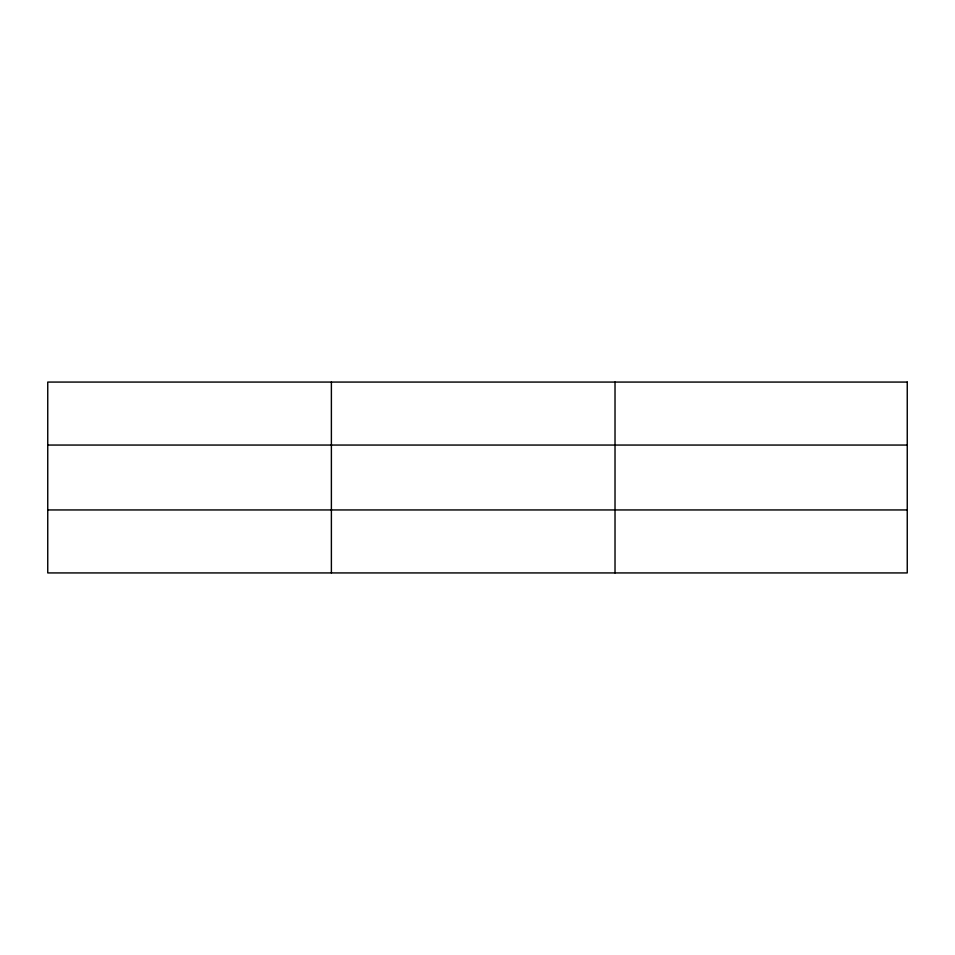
<?xml version="1.0" encoding="UTF-8"?>
<svg xmlns="http://www.w3.org/2000/svg" width="955" height="955" viewBox="0 0 955 955"><rect width="100%" height="100%" fill="white"/><g stroke="black" fill="none" stroke-linecap="round" stroke-linejoin="round"><path stroke-width="1.43" d="M331.385 572.928L331.385 382.072M615.02 572.928L615.02 382.072M47.75 445.054L907.25 445.054M47.75 509.946L907.25 509.946M907.25 382.072L907.25 572.928L47.75 572.928L47.75 382.072L907.25 382.072"/></g></svg>
